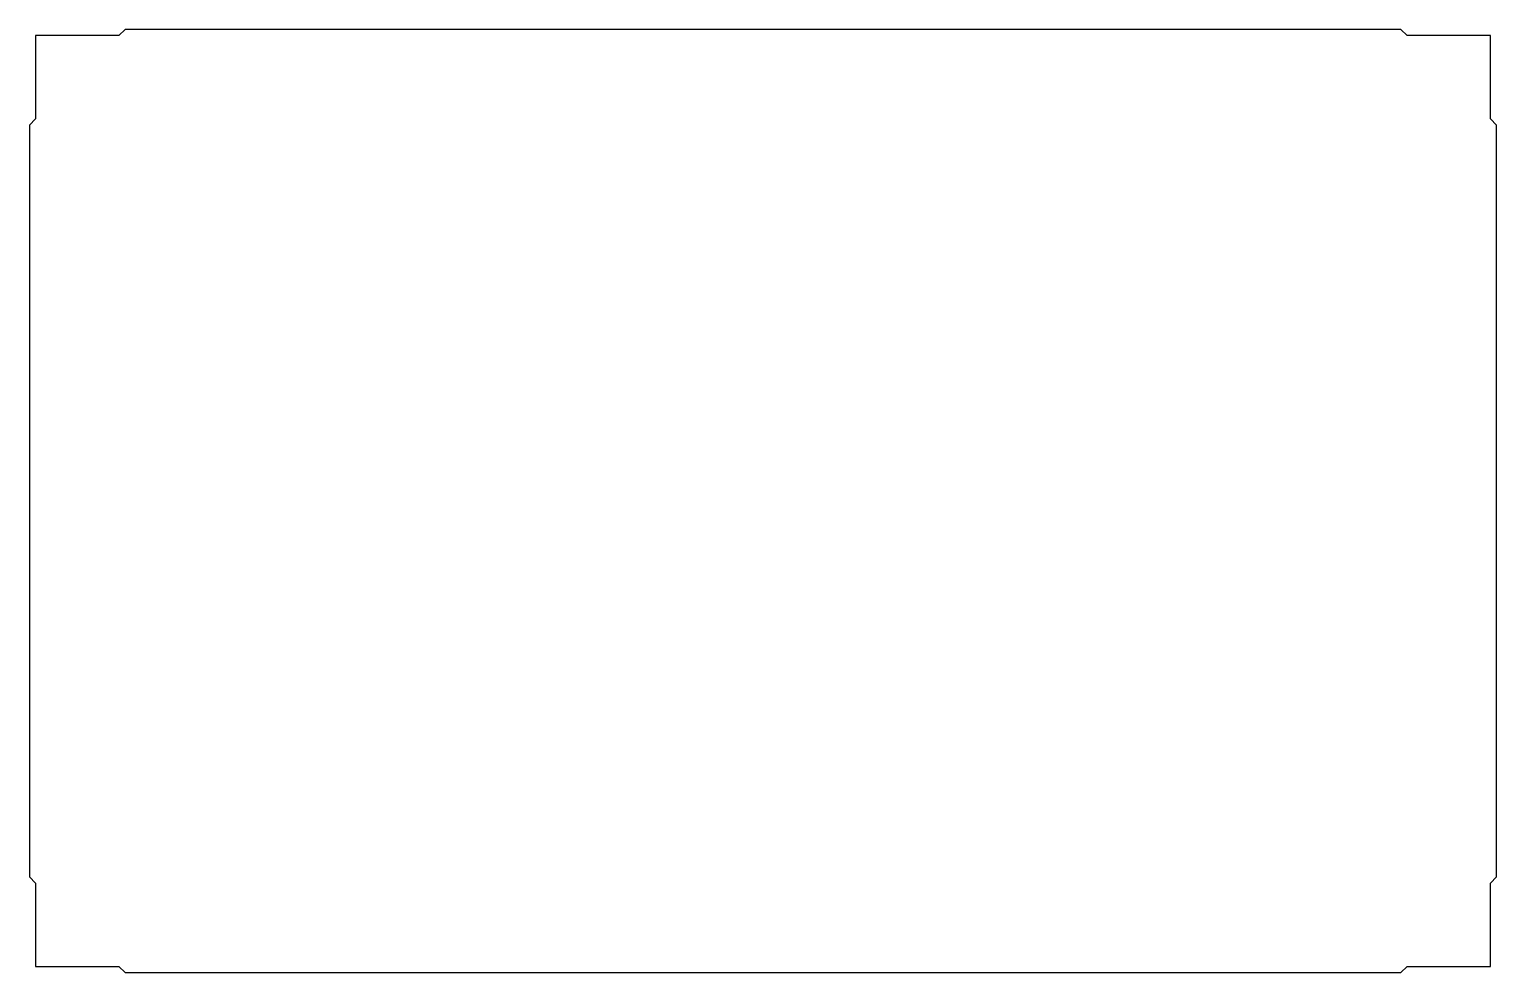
# Model space of a CAD drawing. Header units: millimetres. Extents: x 0 to 700, y -450 to 0.
import ezdxf

# ---------------------------------------------------------------- set-up
doc = ezdxf.new("R2010")
doc.units = ezdxf.units.MM
doc.layers.add('Shape2DView002', color=7, linetype='CONTINUOUS')

msp = doc.modelspace()

# ---------------------------------------------------------------- linework, layer by layer
at = {"layer": 'Shape2DView002'}
for p, q in [((45.76, 0), (42.76, -3)), ((654.24, 0), (45.76, 0)), ((657.24, -3), (654.24, 0)), ((3, -3), (3, -42.76)), ((42.76, -3), (3, -3)), ((697, -3), (657.24, -3)), ((697, -42.76), (697, -3)), ((3, -42.76), (0, -45.76)), ((0, -45.76), (0, -404.24)), ((700, -45.76), (697, -42.76)), ((700, -404.24), (700, -45.76)), ((0, -404.24), (3, -407.24)), ((697, -407.24), (700, -404.24)), ((3, -407.24), (3, -447)), ((697, -447), (697, -407.24)), ((3, -447), (42.76, -447)), ((42.76, -447), (45.76, -450)), ((654.24, -450), (657.24, -447)), ((657.24, -447), (697, -447)), ((45.76, -450), (654.24, -450))]:
    msp.add_line(p, q, dxfattribs=at)

doc.saveas('drawing.dxf')
